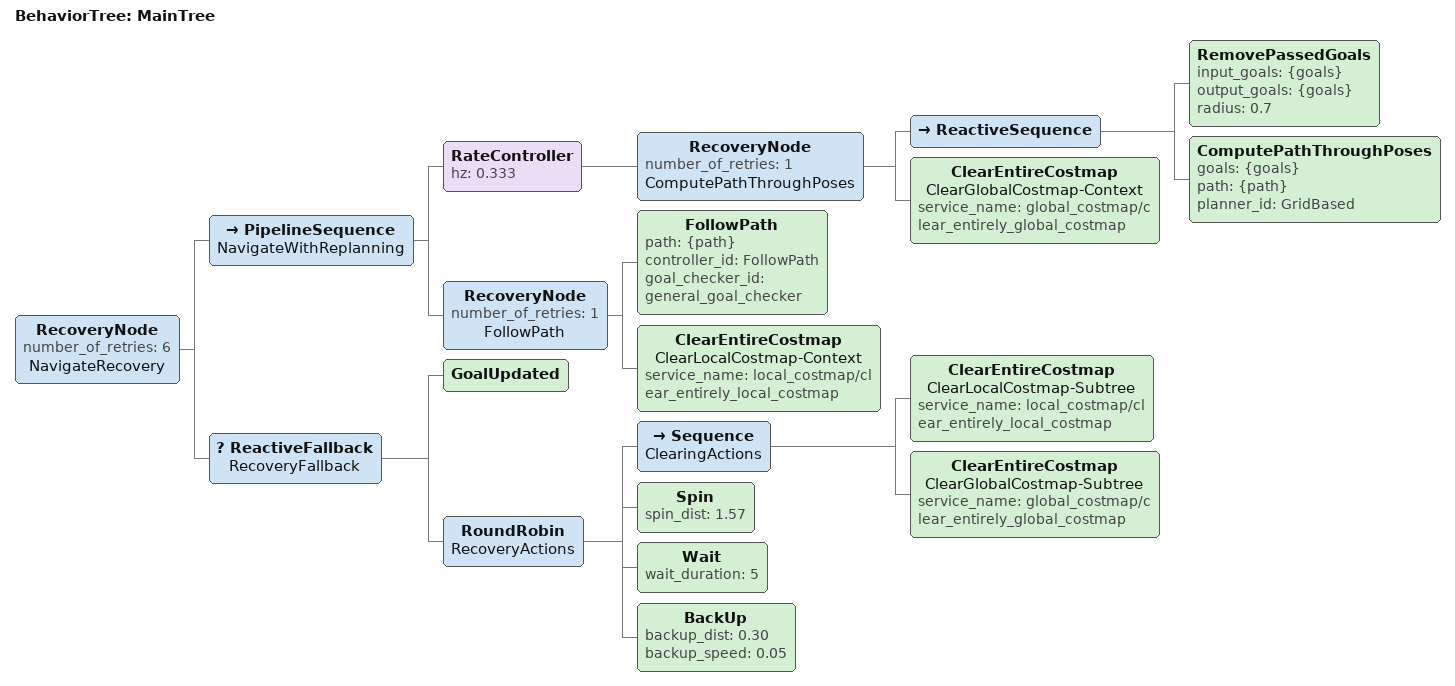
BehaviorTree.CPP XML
<root main_tree_to_execute="MainTree">

  <BehaviorTree ID="MainTree">

    <RecoveryNode
      number_of_retries="6"
      name="NavigateRecovery">

      <PipelineSequence
        name="NavigateWithReplanning">

        <RateController hz="0.333">

          <RecoveryNode
            number_of_retries="1"
            name="ComputePathThroughPoses">

            <ReactiveSequence>

              <RemovePassedGoals
                input_goals="{goals}"
                output_goals="{goals}"
                radius="0.7"/>

              <ComputePathThroughPoses
                goals="{goals}"
                path="{path}"
                planner_id="GridBased"/>

            </ReactiveSequence>

            <ClearEntireCostmap
              name="ClearGlobalCostmap-Context"
              service_name="global_costmap/clear_entirely_global_costmap"/>

          </RecoveryNode>

        </RateController>

        <RecoveryNode
          number_of_retries="1"
          name="FollowPath">

          <FollowPath
            path="{path}"
            controller_id="FollowPath"
            goal_checker_id="general_goal_checker"/>

          <ClearEntireCostmap
            name="ClearLocalCostmap-Context"
            service_name="local_costmap/clear_entirely_local_costmap"/>

        </RecoveryNode>

      </PipelineSequence>

      <ReactiveFallback
        name="RecoveryFallback">

        <GoalUpdated/>

        <RoundRobin
          name="RecoveryActions">

          <Sequence
            name="ClearingActions">

            <ClearEntireCostmap
              name="ClearLocalCostmap-Subtree"
              service_name="local_costmap/clear_entirely_local_costmap"/>

            <ClearEntireCostmap
              name="ClearGlobalCostmap-Subtree"
              service_name="global_costmap/clear_entirely_global_costmap"/>

          </Sequence>

          <Spin
            spin_dist="1.57"/>

          <Wait
            wait_duration="5"/>

          <BackUp
            backup_dist="0.30"
            backup_speed="0.05"/>

        </RoundRobin>

      </ReactiveFallback>

    </RecoveryNode>

  </BehaviorTree>

</root>
